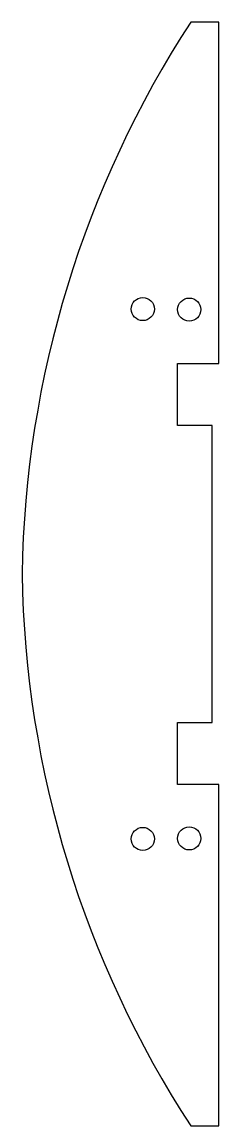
# Model space of a CAD drawing. Header units: millimetres. Extents: x -21 to 21, y -120 to 120.
import ezdxf

# ---------------------------------------------------------------- set-up
doc = ezdxf.new("R2010")
doc.units = ezdxf.units.MM

msp = doc.modelspace()

# ---------------------------------------------------------------- linework, layer by layer
msp.add_lwpolyline([(15.21, -119.6), (21.27, -119.6), (21.27, -45.58), (12.36, -45.58), (12.36, -32.16), (19.83, -32.16), (19.85, 0), (19.83, 32.16), (12.36, 32.16), (12.36, 45.58), (21.27, 45.58), (21.27, 119.6), (15.21, 119.6, 0.141302), (-21.28, 0, 0.141302)], format="xyb", close=True)
for centre in [(4.82, 57.41), (14.86, 57.3), (4.82, -57.41), (14.86, -57.3)]:
    msp.add_circle(centre, 2.5)

doc.saveas('drawing.dxf')
